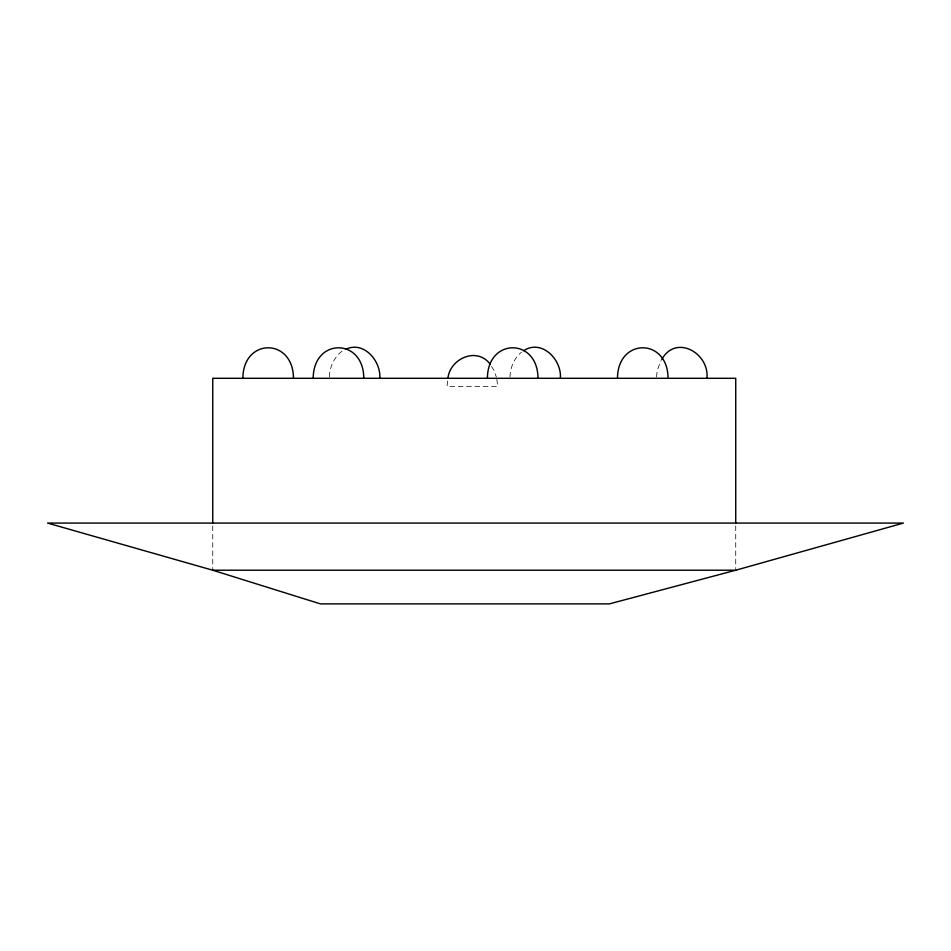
<?xml version="1.0" encoding="UTF-8"?>
<svg xmlns="http://www.w3.org/2000/svg" width="951" height="951" viewBox="0 0 951 951"><rect width="100%" height="100%" fill="white"/><g stroke="black" fill="none" stroke-linecap="round" stroke-linejoin="round"><path stroke-width="0.71" stroke-dasharray="4.75 3.57" d="M329.391 376.953C329.664 367.11 333.991 357.35 341.896 351.288M447.624 380.994L447.053 386.368L497.623 386.368L496.755 378.296M509.95 376.953C510.271 367.657 514.004 358.182 521.398 352.286M656.523 376.953L657.236 370.224L661.1 360.56M491.548 366.468L494.235 370.783L496.339 377.048M735.729 525.927L735.729 568.734M212.739 525.927L212.739 568.734"/><path stroke-width="1.43" d="M242.885 378.296C243.028 337.641 293.324 337.641 293.455 378.296M313.212 378.296C313.343 337.641 363.651 337.641 363.781 378.296M487.423 378.296C487.554 337.641 537.85 337.641 537.993 378.296M617.484 378.296C617.627 337.641 667.923 337.641 668.054 378.296L212.739 378.296L212.739 522.979M447.921 378.296C450.037 358.301 477.331 346.449 490.217 364.316M661.777 359.478C675.959 333.813 709.565 353.273 706.938 378.296M345.546 349.421C363.555 340.41 381.066 360.869 379.818 378.296M523.668 350.669C541.725 338.818 561.993 359.716 560.365 378.296M735.729 570.22L903.45 523.074L47.55 523.074L212.739 570.22L320.428 603.885L609.389 603.885L735.729 570.22L212.739 570.22M669.017 378.296L735.729 378.296L735.729 522.979"/></g></svg>
